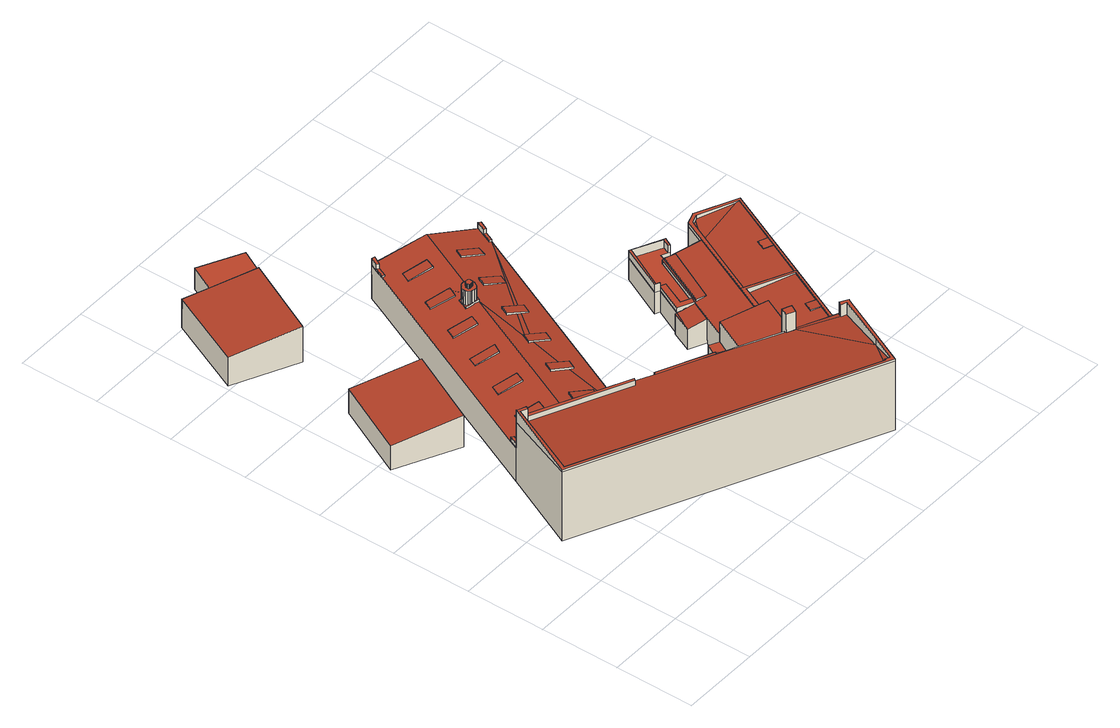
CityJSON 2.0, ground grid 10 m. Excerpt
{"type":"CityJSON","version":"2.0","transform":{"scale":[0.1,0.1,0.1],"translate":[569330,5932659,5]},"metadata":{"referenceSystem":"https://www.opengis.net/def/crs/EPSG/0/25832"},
"CityObjects":{
"building1":{"type":"Building","attributes":{"Grundfläche 2D":"88.310714","Grundhöhe NN":"5.983"},"geometry":[{"type":"Solid","lod":"3","boundaries":[[[[0,1,2,3]],[[4,5,3,2]],[[5,6,0,3]],[[6,7,1,0]],[[7,4,2,1]],[[7,6,5,4]]]],"semantics":{"surfaces":[{"type":"RoofSurface"},{"type":"WallSurface"},{"type":"GroundSurface"}],"values":[[0,1,1,1,1,2]]}}]},
"building2":{"type":"Building","attributes":{"Grundfläche 2D":"93.689783","Grundhöhe NN":"5.765"},"geometry":[{"type":"Solid","lod":"3","boundaries":[[[[8,9,10,11,12]],[[12,11,10,13,14]],[[8,12,14,15]],[[9,8,15,16]],[[10,9,16,13]],[[14,13,16,15]]]],"semantics":{"surfaces":[{"type":"RoofSurface"},{"type":"WallSurface"},{"type":"GroundSurface"}],"values":[[0,1,1,1,1,2]]}}]},
"building3":{"type":"Building","attributes":{"Grundfläche 2D":"28.500252","Grundhöhe NN":"5.868"},"geometry":[{"type":"Solid","lod":"3","boundaries":[[[[17,18,19,20]],[[18,17,21,22]],[[19,18,22,23]],[[20,19,23,24]],[[17,20,24,21]],[[22,21,24,23]]]],"semantics":{"surfaces":[{"type":"RoofSurface"},{"type":"WallSurface"},{"type":"GroundSurface"}],"values":[[0,1,1,1,1,2]]}}]},
"building4":{"type":"Building","attributes":{"Grundfläche 2D":"1192.648831","Grundhöhe NN":"5.625"},"children":["building4-1","building4-2","building4-3","building4-4","building4-5","building4-6","building4-7","building4-8","building4-9","building4-10","building4-11","building4-12","building4-13","building4-14","building4-15","building4-16","building4-17","building4-18","building4-19","building4-20","building4-21","building4-22","building4-23","building4-24","building4-25","building4-26","building4-27","building4-28"],"geometry":[{"type":"MultiSurface","lod":"3","boundaries":[[[25,26,27,28,29,30,31,32,33,34,35,36,37,38,39,40,41,42,43,44]],[[45,46,47,48,49,50,51,52,53,54,55,56]],[[57,58,59,60,61,62,63,64,65]],[[66,67,68,69,70,71,72,73,74,75,76,77,78,79,80,81,67,82,83,82]],[[82,83,82,66]],[[66,82,67]],[[84,85,86,87,88,80,79,89]],[[85,84,89,87,86]],[[69,68,67,81,80,88,87,90,91,92,93,70]],[[94,95,96,97,98,99,100,101,102,103,104,105]],[[106,107,108,109,110,111,112,113,114,115,116,117,118,119,120]],[[117,116,121,122,123]],[[118,117,124,125,126]],[[127,128,118,126,129,130]],[[131,53,132,133,134,105,135]],[[136,133,132,137,138]],[[138,139,136]],[[140,141,142,143,144,145,146,147,148,149,150,151,152]],[[153,154,155,156,157,158]],[[159,160,161,162,163,142]],[[164,160,159]],[[165,166,167]],[[168,166,165]],[[169,168,165,170]],[[171,167,172,173,174]],[[173,175,176,174]],[[129,126,31,30]],[[125,124,33,32,31,126]],[[124,117,34,33]],[[117,123,35,34]],[[123,122,36,35]],[[122,121,37,36]],[[115,114,113,40,39,38,37,121,116]],[[41,40,113,112]],[[111,177,42,41,112]],[[177,178,43,42]],[[179,180,25,44,43,178,110]],[[180,181,26,25]],[[181,182,27,26]],[[183,184,29,28,27,182]],[[184,129,30,29]],[[50,134,133,136,139,51]],[[138,137,52,51,139]],[[132,53,52,137]],[[135,105,54,53,131,185]],[[186,187,46,45,56]],[[187,188,189,48,47,46]],[[49,48,189,190]],[[163,162,143,142]],[[164,159,191,192]],[[160,164,192,193]],[[161,160,193,194]],[[95,94,195,196]],[[104,103,102,101,197,198]],[[171,174,176,199,200,108,107,106,120,61,60]],[[109,108,200,201]],[[79,78,77,76,202,180,179,110,109,201,203,89]],[[180,202,76,204,205,181]],[[182,181,205,206]],[[197,101,207,184,183,182,206,208]],[[100,99,129,184,207,101]],[[129,99,98,130]],[[64,128,127,130,98,97,65]],[[64,63,118,128]],[[118,63,62,119]],[[120,119,62,61]],[[55,104,198,209,56]],[[210,187,186,56,209,211]],[[212,189,188,187,210,213]],[[189,212,214,195,94,190]],[[104,55,105,134,190,94,105]],[[58,57,65,97,96,215]],[[216,170,59,58,215,96,95,153,158,217]],[[167,171,60,59,170,165]],[[204,76,75,74,73,72,218,219]],[[91,90,87,89,203,220]],[[221,222,70,93,92,91,220,223]],[[72,71,70,222,218]],[[169,170,216,224]],[[166,168,225,226]],[[168,169,224,225]],[[172,166,226,227,173]],[[166,172,167]],[[175,173,227,228]],[[176,175,228,199]],[[147,146,229,230]],[[149,148,147,230,231]],[[150,149,231,232]],[[151,150,232,233]],[[152,151,233,234]],[[140,152,234,235]],[[140,235,191,159,141]],[[142,141,159]],[[153,95,196,214,154]],[[145,155,154,214,229,146]],[[217,158,157,156,155,145,144,143,162,161,194]],[[235,234,233,232,231,230,229,214,212,213,210,211,209,198,197,208,206,205,204,219,218,222,221,223,220,203,201,200,199,228,227,226,225,224,216,217,194,193,192,191],[196,195,214]]],"semantics":{"surfaces":[{"type":"RoofSurface"},{"type":"WallSurface"},{"type":"GroundSurface"}],"values":[0,0,0,0,0,0,0,0,0,0,0,0,0,0,0,0,0,0,0,0,0,0,0,0,0,0,1,1,1,1,1,1,1,1,1,1,1,1,1,1,1,1,1,1,1,1,1,1,1,1,1,1,1,1,1,1,1,1,1,1,1,1,1,1,1,1,1,1,1,1,1,1,1,1,1,1,1,1,1,1,1,1,1,1,1,1,1,1,1,1,1,1,1,1,1,1,2]}}]},
"building4-1":{"type":"BuildingInstallation","parents":["building4"],"geometry":[{"type":"MultiSurface","lod":"3","boundaries":[[[236,185,131,237]],[[238,237,131]],[[236,237,238,239]],[[239,135,185,236]]],"semantics":{"surfaces":[{"type":"RoofSurface"},{"type":"WallSurface"}],"values":[0,1,1,1]}}]},
"building4-2":{"type":"BuildingInstallation","parents":["building4"],"geometry":[{"type":"MultiSurface","lod":"3","boundaries":[[[240,241,242,243]],[[240,244,61,62,119,241]],[[242,241,119,62,63,118]],[[243,242,118,63,64,245]],[[240,243,245,244]]],"semantics":{"surfaces":[{"type":"RoofSurface"},{"type":"WallSurface"}],"values":[0,1,1,1,1]}}]},
"building4-3":{"type":"BuildingInstallation","parents":["building4"],"geometry":[{"type":"MultiSurface","lod":"3","boundaries":[[[246,247,248,249]],[[247,246,250,251]],[[251,87,248,247]],[[249,248,87,90]]],"semantics":{"surfaces":[{"type":"RoofSurface"},{"type":"WallSurface"}],"values":[0,1,1,1]}}]},
"building4-4":{"type":"BuildingInstallation","parents":["building4"],"geometry":[{"type":"MultiSurface","lod":"3","boundaries":[[[252,253,254,255,256,257,258,259,260,261,262,263,264,265,266,267,268,269,270,271,272],[273,274,275,276,277,278,279,280,281,282,283,284,285,286,287,288,289,290,291,292]],[[262,261,293,294]],[[263,262,294,295]],[[260,259,296,297]],[[261,260,297,293]],[[298,299,264,263,295,300]],[[265,264,299,301]],[[266,265,301,302]],[[81,303,267,266,302]],[[303,304,268,267]],[[305,306,270,269,268,304,67]],[[307,271,270,306,308]],[[66,309,272,271,307]],[[309,310,252,272]],[[253,252,310,311]],[[254,253,311,312]],[[313,314,255,254,312,315]],[[256,255,314,316]],[[257,256,316,317]],[[257,317,318]],[[319,258,257,318,320]],[[259,258,319,296]]],"semantics":{"surfaces":[{"type":"RoofSurface"},{"type":"WallSurface"}],"values":[0,1,1,1,1,1,1,1,1,1,1,1,1,1,1,1,1,1,1,1,1,1]}}]},
"building4-5":{"type":"BuildingInstallation","parents":["building4"],"geometry":[{"type":"MultiSurface","lod":"3","boundaries":[[[321,322,323,324,325,326,327,328,329,330,331,332,333,334,335,336,337,338,339,340]],[[330,329,282,281]],[[328,327,284,283]],[[329,328,283,282]],[[331,330,281,280]],[[332,331,280,279]],[[333,332,279,278]],[[334,333,278,277]],[[335,334,277,276]],[[336,335,276,275]],[[337,336,275,274]],[[338,337,274,273]],[[339,338,273,292]],[[340,339,292,291]],[[321,340,291,290]],[[322,321,290,289]],[[323,322,289,288]],[[324,323,288,287]],[[325,324,287,286]],[[326,325,286,285]],[[327,326,285,284]]],"semantics":{"surfaces":[{"type":"RoofSurface"},{"type":"WallSurface"}],"values":[0,1,1,1,1,1,1,1,1,1,1,1,1,1,1,1,1,1,1,1,1]}}]},
"building4-6":{"type":"BuildingInstallation","parents":["building4"],"geometry":[{"type":"MultiSurface","lod":"3","boundaries":[[[341,342,343,344]],[[344,343,345,346]],[[341,344,346,347]],[[342,341,347,348]],[[343,342,348,345]]],"semantics":{"surfaces":[{"type":"RoofSurface"},{"type":"WallSurface"}],"values":[0,1,1,1,1]}}]},
"building4-7":{"type":"BuildingInstallation","parents":["building4"],"geometry":[{"type":"MultiSurface","lod":"3","boundaries":[[[349,350,351,202]],[[202,351,75,76]],[[349,202,76,77]],[[350,349,77,352]],[[351,350,352,75]]],"semantics":{"surfaces":[{"type":"RoofSurface"},{"type":"WallSurface"}],"values":[0,1,1,1,1]}}]},
"building4-8":{"type":"BuildingInstallation","parents":["building4"],"geometry":[{"type":"MultiSurface","lod":"3","boundaries":[[[353,354,355,356]],[[353,356,357,358]],[[356,355,359,357]],[[354,353,358,360]],[[355,354,360,359]]],"semantics":{"surfaces":[{"type":"RoofSurface"},{"type":"WallSurface"}],"values":[0,1,1,1,1]}}]},
"building4-9":{"type":"BuildingInstallation","parents":["building4"],"geometry":[{"type":"MultiSurface","lod":"3","boundaries":[[[361,362,363,364]],[[364,363,365,366]],[[361,364,366,367]],[[362,361,367,368]],[[363,362,368,365]]],"semantics":{"surfaces":[{"type":"RoofSurface"},{"type":"WallSurface"}],"values":[0,1,1,1,1]}}]},
"building4-10":{"type":"BuildingInstallation","parents":["building4"],"geometry":[{"type":"MultiSurface","lod":"3","boundaries":[[[369,370,371,372]],[[372,371,373,374]],[[369,372,374,375]],[[370,369,375,376]],[[371,370,376,373]]],"semantics":{"surfaces":[{"type":"RoofSurface"},{"type":"WallSurface"}],"values":[0,1,1,1,1]}}]},
"building4-11":{"type":"BuildingInstallation","parents":["building4"],"geometry":[{"type":"MultiSurface","lod":"3","boundaries":[[[377,378,379,380]],[[250,246,380,379,92]],[[246,249,377,380]],[[91,378,377,249,90]],[[91,92,379,378]]],"semantics":{"surfaces":[{"type":"RoofSurface"},{"type":"WallSurface"}],"values":[0,1,1,1,1]}}]},
"building4-12":{"type":"BuildingInstallation","parents":["building4"],"geometry":[{"type":"MultiSurface","lod":"3","boundaries":[[[381,382,383]],[[384,385,381,383,386]],[[387,386,383,382,388,83]],[[387,389,384,386]],[[389,390,385,384]],[[381,385,390,82]],[[382,381,82,388]]],"semantics":{"surfaces":[{"type":"RoofSurface"},{"type":"WallSurface"}],"values":[0,0,1,1,1,1,1]}}]},
"building4-13":{"type":"BuildingInstallation","parents":["building4"],"geometry":[{"type":"MultiSurface","lod":"3","boundaries":[[[391,392,393,394]],[[73,74,392,391]],[[74,395,393,392]],[[395,396,394,393]]],"semantics":{"surfaces":[{"type":"RoofSurface"},{"type":"WallSurface"}],"values":[0,1,1,1]}}]},
"building4-14":{"type":"BuildingInstallation","parents":["building4"],"geometry":[{"type":"MultiSurface","lod":"3","boundaries":[[[307,308,306,305,397]],[[398,399,400,401,402,294,293,297,296,319,320,318,403]],[[298,300,295,294,402,404]],[[316,314,313,405,406,317]],[[318,317,403]],[[301,299,298,404,407,302]],[[408,405,313,315]],[[307,397,68,66]],[[405,408,409,317,406]],[[317,409,410,411,399,398,403]],[[400,399,411,412,413,80,407,404,402,401]],[[81,302,407,80]],[[67,68,397,305]]],"semantics":{"surfaces":[{"type":"RoofSurface"},{"type":"WallSurface"}],"values":[0,0,0,0,0,0,1,1,1,1,1,1,1]}}]},
"building4-15":{"type":"BuildingInstallation","parents":["building4"],"geometry":[{"type":"MultiSurface","lod":"3","boundaries":[[[414,415,416,417]],[[418,419,414,417]],[[86,420,415,414,419]],[[420,421,416,415]],[[88,418,417,416,421]]],"semantics":{"surfaces":[{"type":"RoofSurface"},{"type":"WallSurface"}],"values":[0,1,1,1,1]}}]},
"building4-16":{"type":"BuildingInstallation","parents":["building4"],"geometry":[{"type":"MultiSurface","lod":"3","boundaries":[[[422,423,424,425]],[[425,424,426,427]],[[422,425,427,428]],[[423,422,428,429]],[[424,423,429,426]]],"semantics":{"surfaces":[{"type":"RoofSurface"},{"type":"WallSurface"}],"values":[0,1,1,1,1]}}]},
"building4-17":{"type":"BuildingInstallation","parents":["building4"],"geometry":[{"type":"MultiSurface","lod":"3","boundaries":[[[430,431,432,433]],[[433,432,434,435]],[[430,433,435,436]],[[431,430,436,437]],[[432,431,437,434]]],"semantics":{"surfaces":[{"type":"RoofSurface"},{"type":"WallSurface"}],"values":[0,1,1,1,1]}}]},
"building4-18":{"type":"BuildingInstallation","parents":["building4"],"geometry":[{"type":"MultiSurface","lod":"3","boundaries":[[[438,439,440,441]],[[73,391,441,440,72]],[[391,394,438,441]],[[71,439,438,394,396]],[[71,72,440,439]]],"semantics":{"surfaces":[{"type":"RoofSurface"},{"type":"WallSurface"}],"values":[0,1,1,1,1]}}]},
"building4-19":{"type":"BuildingInstallation","parents":["building4"],"geometry":[{"type":"MultiSurface","lod":"3","boundaries":[[[442,443,444,445]],[[445,444,446,447]],[[442,445,447,448]],[[443,442,448,449]],[[444,443,449,446]]],"semantics":{"surfaces":[{"type":"RoofSurface"},{"type":"WallSurface"}],"values":[0,1,1,1,1]}}]},
"building4-20":{"type":"BuildingInstallation","parents":["building4"],"geometry":[{"type":"MultiSurface","lod":"3","boundaries":[[[450,451,452,453,454]],[[452,451,450,455,456,457]],[[457,458,453,452]],[[458,459,454,453]],[[455,450,454,459,460]]],"semantics":{"surfaces":[{"type":"RoofSurface"},{"type":"WallSurface"}],"values":[0,1,1,1,1]}}]},
"building4-21":{"type":"BuildingInstallation","parents":["building4"],"geometry":[{"type":"MultiSurface","lod":"3","boundaries":[[[461,462,463,464]],[[464,463,465,466]],[[461,464,466,467]],[[462,461,467,468]],[[463,462,468,465]]],"semantics":{"surfaces":[{"type":"RoofSurface"},{"type":"WallSurface"}],"values":[0,1,1,1,1]}}]},
"building4-22":{"type":"BuildingInstallation","parents":["building4"],"geometry":[{"type":"MultiSurface","lod":"3","boundaries":[[[469,470,471,472]],[[473,474,469,472]],[[84,475,470,469,474]],[[475,476,471,470]],[[85,473,472,471,476]]],"semantics":{"surfaces":[{"type":"RoofSurface"},{"type":"WallSurface"}],"values":[0,1,1,1,1]}}]},
"building4-23":{"type":"BuildingInstallation","parents":["building4"],"geometry":[{"type":"MultiSurface","lod":"3","boundaries":[[[477,157,156,478,479,480,481]],[[157,162,143,144,156]],[[144,482,478,156]],[[483,479,478,482]],[[480,479,483,484]],[[140,141,477,481]],[[477,141,142,143,162,157]]],"semantics":{"surfaces":[{"type":"RoofSurface"},{"type":"WallSurface"}],"values":[0,1,1,1,1,1,1]}}]},
"building4-24":{"type":"BuildingInstallation","parents":["building4"],"geometry":[{"type":"MultiSurface","lod":"3","boundaries":[[[485,486,487,488,489,490,491,492,493,494]],[[149,150,491,490]],[[150,151,492,491]],[[151,152,493,492]],[[140,481,494,493,152]],[[481,480,485,494]],[[495,486,485,480,484]],[[487,486,495,496]],[[488,487,496,497]],[[489,488,497,148]],[[148,149,490,489]]],"semantics":{"surfaces":[{"type":"RoofSurface"},{"type":"WallSurface"}],"values":[0,1,1,1,1,1,1,1,1,1,1]}}]},
"building4-25":{"type":"BuildingInstallation","parents":["building4"],"geometry":[{"type":"MultiSurface","lod":"3","boundaries":[[[498,499,500,501]],[[499,498,502,503]],[[503,504,500,499]],[[505,506,501,500,504]],[[498,501,506,502]]],"semantics":{"surfaces":[{"type":"RoofSurface"},{"type":"WallSurface"}],"values":[0,1,1,1,1]}}]},
"building4-26":{"type":"BuildingInstallation","parents":["building4"],"geometry":[{"type":"MultiSurface","lod":"3","boundaries":[[[507,508,509,510]],[[511,512,510,509]],[[507,510,512,513]],[[513,514,508,507]]],"semantics":{"surfaces":[{"type":"RoofSurface"},{"type":"WallSurface"}],"values":[0,1,1,1]}}]},
"building4-27":{"type":"BuildingInstallation","parents":["building4"],"geometry":[{"type":"MultiSurface","lod":"3","boundaries":[[[54,50,49,515,215,516,517,518,519,520,207,55]],[[515,153,95,96,215]],[[96,521,516,215]],[[517,516,521,522]],[[523,524,100,520,519,518,517,522,511,509,508,514]],[[520,100,101,207]],[[207,101,102,103,104,55]],[[105,94,190,134,50,54]],[[94,95,153,515,49,190]]],"semantics":{"surfaces":[{"type":"RoofSurface"},{"type":"WallSurface"}],"values":[0,1,1,1,1,1,1,1,1]}}]},
"building4-28":{"type":"BuildingInstallation","parents":["building4"],"geometry":[{"type":"MultiSurface","lod":"3","boundaries":[[[525,178,177,526]],[[109,110,178,525]],[[526,177,111,527]],[[527,109,525,526]]],"semantics":{"surfaces":[{"type":"RoofSurface"},{"type":"WallSurface"}],"values":[0,1,1,1]}}]}
},
"vertices":[
[1,383,44],[78,345,54],[123,437,54],[46,475,44],[123,437,10],[46,475,10],[1,383,10],[78,345,10],
[4,604,48],[83,566,58],[129,661,58],[82,684,52],[48,701,48],[129,661,8],[48,701,8],[4,604,8],[83,566,8],
[105,728,38],[83,685,38],[136,658,38],[158,701,38],[105,728,9],[83,685,9],[136,658,9],[158,701,9],
[72,270,106],[26,172,106],[385,4,106],[429,99,106],[431,102,106],[421,108,106],[419,104,106],[420,103,106],[425,101,106],[398,41,106],[384,10,106],[378,13,106],[377,11,106],[371,14,106],[32,173,106],[31,173,106],[73,265,106],[81,261,106],[83,265,106],[75,268,106],[488,355,53],[486,356,53],[485,355,53],[472,351,53],[422,242,53],[425,240,53],[475,347,53],[486,351,53],[533,330,53],[479,214,53],[482,213,53],[537,332,53],[379,137,76],[404,190,76],[352,215,68],[324,156,68],[364,137,74],[363,134,74],[373,129,75],[375,132,75],[376,131,76],[224,449,69],[225,446,69],[226,448,69],[227,451,69],[271,546,69],[215,572,54],[211,573,53],[206,563,53],[201,551,53],[77,281,53],[72,270,53],[75,268,54],[83,265,56],[131,242,69],[220,435,69],[222,440,69],[219,473,65],[218,476,65],[202,300,58],[203,312,59],[209,354,63],[319,496,53],[210,366,64],[190,214,51],[324,507,53],[329,518,53],[326,520,54],[303,531,60],[422,242,45],[399,193,45],[404,190,46],[376,131,46],[422,110,51],[421,108,51],[428,104,52],[431,102,52],[455,155,52],[460,166,52],[482,213,52],[479,214,52],[324,156,88],[228,200,88],[201,214,88],[199,210,89],[83,265,89],[81,261,89],[73,265,89],[31,173,102],[32,173,102],[371,14,102],[376,12,102],[398,41,97],[373,129,89],[363,134,88],[364,137,88],[377,11,102],[378,13,102],[384,10,102],[425,101,89],[420,103,89],[419,104,89],[376,131,88],[375,132,88],[421,108,88],[422,110,88],[505,269,53],[529,331,52],[465,324,48],[425,240,48],[499,257,52],[470,334,48],[486,351,48],[484,350,48],[475,347,48],[382,318,36],[365,283,36],[371,280,36],[385,274,36],[388,280,36],[417,343,36],[422,341,36],[427,353,36],[435,349,36],[437,348,36],[442,358,36],[403,377,36],[376,321,36],[399,193,52],[459,323,52],[417,343,42],[388,280,42],[385,274,42],[356,213,42],[365,283,35],[352,258,34],[373,248,40],[385,274,40],[372,280,36],[364,284,34],[345,201,40],[317,171,67],[329,165,67],[333,207,40],[340,221,40],[352,215,40],[324,156,67],[317,171,72],[299,179,81],[295,169,81],[233,210,81],[228,200,81],[81,261,96],[83,265,96],[75,268,89],[72,270,89],[26,172,103],[385,4,103],[429,99,89],[431,102,88],[499,257,53],[488,355,48],[486,356,48],[485,355,48],[472,351,48],[422,242,48],[365,283,6],[364,284,6],[352,258,6],[373,248,6],[422,242,6],[399,193,6],[431,102,6],[482,213,6],[228,200,6],[201,214,6],[199,210,6],[72,270,59],[190,214,6],[72,270,6],[26,172,6],[385,4,6],[431,102,53],[429,99,6],[537,332,6],[486,356,6],[488,355,6],[472,351,6],[485,355,6],[459,323,6],[404,190,53],[352,215,6],[356,213,6],[211,573,6],[201,551,6],[329,518,6],[303,531,6],[271,546,6],[326,520,6],[340,221,6],[333,207,6],[317,171,6],[299,179,6],[233,210,6],[422,341,6],[427,353,6],[437,348,6],[442,358,6],[403,377,6],[376,321,6],[382,318,6],
[488,262,53],[493,274,53],[493,274,52],[488,262,52],
[367,143,114],[363,134,114],[373,129,114],[378,138,114],[367,143,74],[378,138,75],
[321,508,56],[316,497,56],[319,496,56],[324,507,56],[321,508,54],[316,497,54],
[221,454,87],[218,455,87],[215,455,87],[213,454,87],[211,452,87],[209,450,87],[208,447,87],[208,444,87],[209,442,87],[211,440,87],[212,440,87],[213,439,87],[216,438,87],[219,438,87],[222,440,87],[223,442,87],[224,444,87],[225,446,87],[225,447,87],[224,449,87],[223,452,87],[220,448,87],[220,447,87],[220,446,87],[220,445,87],[220,444,87],[219,443,87],[218,443,87],[216,443,87],[215,443,87],[214,443,87],[213,444,87],[213,445,87],[213,447,87],[213,448,87],[214,449,87],[215,450,87],[216,450,87],[217,450,87],[218,450,87],[219,449,87],[211,440,69],[212,440,69],[213,439,70],[208,444,67],[209,442,68],[215,438,70],[216,438,71],[214,439,70],[219,438,71],[222,440,72],[223,442,69],[224,444,69],[225,446,72],[225,447,72],[224,449,72],[224,448,72],[223,452,68],[221,454,67],[218,455,67],[215,455,66],[214,454,67],[213,454,67],[214,454,66],[211,452,67],[209,450,67],[209,449,67],[208,447,67],[209,448,67],
[217,450,93],[216,450,93],[215,450,93],[214,449,93],[213,448,93],[213,447,93],[213,445,93],[213,444,93],[214,443,93],[215,443,93],[216,443,93],[218,443,93],[219,443,93],[220,444,93],[220,445,93],[220,446,93],[220,447,93],[220,448,93],[219,449,93],[218,450,93],
[145,382,59],[171,370,67],[177,381,67],[150,393,59],[177,381,65],[150,393,58],[145,382,58],[171,370,65],
[75,268,59],[80,279,59],[77,281,59],[80,279,54],
[123,334,59],[150,322,67],[155,334,67],[129,346,59],[129,346,58],[123,334,58],[155,334,65],[150,322,65],
[249,391,59],[254,402,59],[230,413,67],[225,402,67],[230,413,64],[225,402,64],[249,391,57],[254,402,57],
[209,522,59],[236,510,67],[241,522,67],[215,534,59],[241,522,65],[215,534,58],[209,522,58],[236,510,65],
[324,507,62],[329,518,62],[326,520,62],[321,508,62],
[219,473,67],[220,475,67],[218,476,66],[188,476,59],[214,463,67],[193,487,59],[193,487,58],[220,475,65],[188,476,58],[214,463,65],
[206,563,56],[201,551,56],[204,550,56],[209,561,56],[204,550,54],[209,561,54],
[226,448,72],[206,443,67],[205,442,67],[206,442,67],[210,440,68],[213,438,70],[208,449,67],[214,438,70],[211,455,67],[209,451,67],[220,435,72],[211,455,65],[209,450,65],[206,443,65],[205,442,65],[213,438,67],[214,438,68],
[204,356,67],[228,345,59],[233,356,59],[209,367,67],[209,367,64],[204,356,64],[228,345,57],[233,356,57],
[187,249,58],[192,260,58],[165,272,67],[160,261,67],[165,272,64],[160,261,64],[187,249,56],[192,260,56],
[102,287,59],[128,275,67],[133,287,67],[107,299,59],[133,287,65],[107,299,58],[102,287,58],[128,275,65],
[209,561,62],[215,572,62],[211,573,62],[206,563,62],
[293,485,59],[297,496,59],[273,507,67],[268,497,67],[273,507,65],[268,497,65],[293,485,58],[297,496,58],
[252,461,67],[248,452,67],[247,450,67],[271,439,59],[276,450,59],[252,461,65],[248,452,65],[247,450,65],[271,439,58],[276,450,58],[258,458,63],
[166,428,59],[193,416,67],[198,428,67],[172,440,59],[198,428,65],[172,440,58],[166,428,58],[193,416,65],
[182,309,67],[207,298,59],[212,308,59],[187,320,67],[187,320,64],[182,309,64],[207,298,57],[212,308,57],
[365,283,42],[375,286,42],[389,316,42],[382,319,42],[382,318,42],[375,286,36],[389,316,36],[382,319,36],
[382,319,47],[378,321,47],[405,375,47],[439,358,47],[435,349,47],[437,348,47],[442,358,47],[403,377,47],[376,321,47],[382,318,47],[378,321,36],[405,375,36],[439,358,36],
[418,341,45],[386,273,45],[397,268,46],[430,335,46],[418,341,43],[386,273,42],[397,268,45],[410,293,45],[430,335,45],
[441,162,52],[452,156,53],[457,167,53],[446,173,52],[457,167,52],[446,173,51],[441,162,51],[452,156,52],
[399,193,53],[425,236,53],[478,211,53],[446,143,53],[428,105,53],[428,104,53],[425,236,46],[478,211,52],[446,143,52],[428,105,52],
[199,210,96],[197,207,96],[197,207,89]
]}
